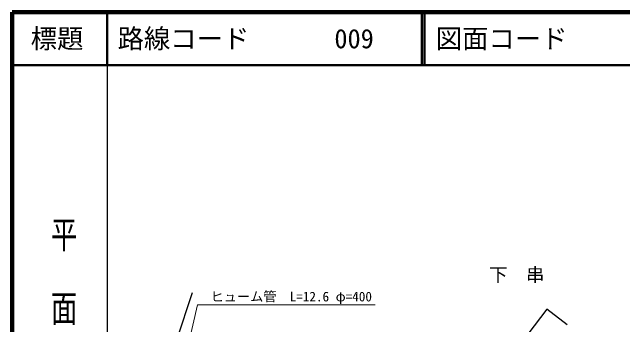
# Model space of a CAD drawing. Units: millimetres, scale not verified. Extents: x 40000 to 680000, y 20000 to 380000.
# Drawn here: x 40000 to 155872, y 320787 to 380000 of the extents above; entities that cross this region are included whole.
import ezdxf
from ezdxf.enums import TextEntityAlignment as Align

# ---------------------------------------------------------------- set-up
doc = ezdxf.new("R2010")
doc.units = ezdxf.units.MM
doc.header["$LTSCALE"] = 1000
for name, color, linetype, lineweight in [('M-BGD', 7, 'Continuous', 25), ('M-BMK-SRVR', 3, 'Continuous', 25), ('M-STR-HTXT', 7, 'Continuous', 13), ('M-TTL', 2, 'Continuous', 140), ('M-TTL-BAND', 7, 'Continuous', 25), ('M-TTL-LINE', 7, 'Continuous', 50)]:
    doc.layers.add(name, color=color, linetype=linetype, lineweight=lineweight)
doc.layers.add('M-BMK-HTXT', color=7, linetype='Continuous')
doc.layers.add('M-TTL-TXT', color=7, linetype='Continuous')
doc.styles.add('@ＭＳ ゴシック', font='')
doc.styles.add('ＭＳ ゴシック', font='')
doc.styles.get('@ＭＳ ゴシック').set_extended_font_data('@MS Gothic')
doc.styles.get('ＭＳ ゴシック').set_extended_font_data('MS Gothic')

msp = doc.modelspace()

# ---------------------------------------------------------------- linework, layer by layer
at = {"layer": 'M-BGD'}
msp.add_lwpolyline([(145348, 320770), (141443, 323740), (137831, 318992), (145902, 312851), (147695, 315208)], dxfattribs=at)
at = {"layer": 'M-BMK-SRVR'}
msp.add_line((65005, 299193), (74213, 326884), dxfattribs=at)
at = {"layer": 'M-STR-HTXT'}
msp.add_lwpolyline([(70254, 303092), (75155, 324562), (108905, 324562)], dxfattribs=at)
at = {"layer": 'M-TTL'}
for p, q in [((40000, 380000), (40000, 20000)), ((680000, 380000), (40000, 380000))]:
    msp.add_line(p, q, dxfattribs=at)
at = {"layer": 'M-TTL-BAND'}
msp.add_line((58000, 370000), (58000, 20000), dxfattribs=at)
at = {"layer": 'M-TTL-LINE'}
for p, q in [((58000, 380000), (58000, 370000)), ((117750, 380000), (117750, 370000)), ((118250, 380000), (118250, 370000)), ((40000, 370000), (680000, 370000))]:
    msp.add_line(p, q, dxfattribs=at)

# ---------------------------------------------------------------- texts
at = {"layer": 'M-BMK-HTXT', "style": 'ＭＳ ゴシック'}
msp.add_text('下\u3000串', height=2566, dxfattribs=at).set_placement((135745, 328201), align=Align.BOTTOM_CENTER)
at = {"layer": 'M-STR-HTXT', "style": 'ＭＳ ゴシック'}
msp.add_text('\u3000ヒューム管\u3000L=12.6 φ=400', height=1833, dxfattribs=at).set_placement((75155, 324662), align=Align.BOTTOM_LEFT)
at = {"layer": 'M-TTL-BAND', "style": '@ＭＳ ゴシック', "width": 1.4}
msp.add_text('平  面  図', height=3666, rotation=270, dxfattribs=at).set_placement((49777, 306475), align=Align.MIDDLE_RIGHT)
at = {"layer": 'M-TTL-TXT', "style": 'ＭＳ ゴシック'}
msp.add_text('標題', height=3666, dxfattribs=at).set_placement((48500, 375000), align=Align.MIDDLE_CENTER)
for s, p in [('路線コード', (60000, 375000)), ('009', (101142, 375000)), ('図面コード', (120380, 375000))]:
    msp.add_text(s, height=3666, dxfattribs=at).set_placement(p, align=Align.MIDDLE_LEFT)

doc.saveas('drawing.dxf')
